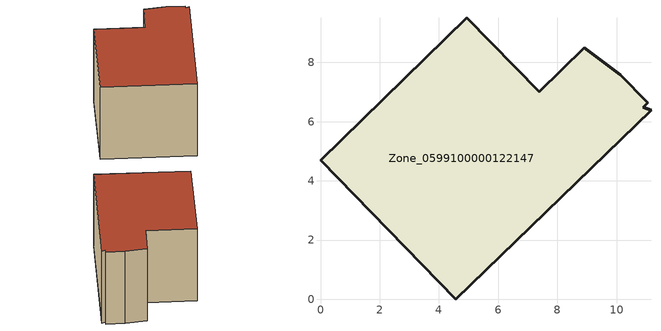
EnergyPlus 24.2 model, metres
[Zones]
Zone_0599100000122147
 floor ground (C_G): 11.16,6.38 4.57,0 0,4.7 4.94,9.51 7.38,7.01 8.91,8.49 10.13,7.58 11.05,6.63 10.9,6.48 z0
 wall outside (C_F): 4.94,9.51 0,4.7 4.57,0 11.16,6.38 10.9,6.48 11.05,6.63 10.13,7.58 8.91,8.49 7.38,7.01 4.94,9.51 z0:5.85
 roof outside (C_R): 4.57,0 11.16,6.38 10.9,6.48 11.05,6.63 10.13,7.58 8.91,8.49 7.38,7.01 4.94,9.51 0,4.7 z5.85
[BUILDING]
Pand.0599100000122147: North Axis=0; Terrain=City; Loads Convergence Tolerance Value=0.04; Temperature Convergence Tolerance Value=0.4; Solar Distribution=FullExterior; Maximum Number of Warmup Days=25; Minimum Number of Warmup Days=1
[Site:Location]
Rotterdam.The.Hague.AP_ZH_NLD Design_Conditions: Latitude=51.96; Longitude=4.45; Time Zone=1; Elevation=-4.5
[SITE:GROUNDTEMPERATURE:BUILDINGSURFACE]
18, 18, 18, 18, 18, 18, 18, 18, 18, 18, 18, 18
[MATERIAL] Thermal Absorptance=0.9; Solar Absorptance=0.7; Visible Absorptance=0.7
Name | Roughness | Thickness | Conductivity | Density | Specific Heat
G.TI.1975-1991 | MediumSmooth | 0.15 | 0.288461 | 540 | 1210
F.TI.1975-1991 | Rough | 0.3 | 0.230769 | 1920 | 840
R.TI.1975-1991 | MediumRough | 0.2 | 0.153846 | 1500 | 1000
[CONSTRUCTION]
C_G: G.TI.1975-1991
C_F: F.TI.1975-1991
C_R: R.TI.1975-1991
[ZONE]
Zone_0599100000122147: Type=1; Multiplier=1; Ceiling Height=Autocalculate; Volume=Autocalculate; Floor Area=autocalculate; Part of Total Floor Area=Yes
[ZONEINFILTRATION:DESIGNFLOWRATE]
Infil_Zone_0599100000122147: Zone or ZoneList or Space or SpaceList=Zone_0599100000122147; Schedule=AlwaysOn; Design Flow Rate Calculation Method=Flow/Area; Flow Rate per Floor Area=0.003; Constant Term Coefficient=1; Temperature Term Coefficient=0; Velocity Term Coefficient=0; Velocity Squared Term Coefficient=0
[HVACTEMPLATE:ZONE:IDEALLOADSAIRSYSTEM]
Zone_0599100000122147: Maximum Heating Supply Air Temperature=50; Minimum Cooling Supply Air Temperature=13; Maximum Heating Supply Air Humidity Ratio=0.0156; Minimum Cooling Supply Air Humidity Ratio=0.0077; Heating Limit=NoLimit; Cooling Limit=NoLimit; Dehumidification Control Type=ConstantSensibleHeatRatio; Cooling Sensible Heat Ratio=0.7; Dehumidification Setpoint=60; Humidification Control Type=None; Humidification Setpoint=30; Outdoor Air Method=None; Outdoor Air Flow Rate per Person=0.00944; Outdoor Air Flow Rate per Zone Floor Area=0; Outdoor Air Flow Rate per Zone=0; Demand Controlled Ventilation Type=None; Outdoor Air Economizer Type=NoEconomizer; Heat Recovery Type=None; Sensible Heat Recovery Effectiveness=0.7; Latent Heat Recovery Effectiveness=0.65
[ZONECONTROL:THERMOSTAT]
ThermostatControl_Zone_0599100000122147: Zone or ZoneList=Zone_0599100000122147; Control Type Schedule=DualSetpointControlType; Control 1=Thermostat_Zone_0599100000122147; Temperature Difference Between Cutout And Setpoint=0
[THERMOSTATSETPOINT:DUALSETPOINT]
Thermostat_Zone_0599100000122147: Heating Setpoint Temperature Schedule=HeatingSetpoint_Zone_0599100000122147; Cooling Setpoint Temperature Schedule=CoolingSetpoint_Zone_0599100000122147
[SCHEDULE:COMPACT]
HeatingSetpoint_Zone_0599100000122147: Through: 12/31, For: AllDays, Until: 24:00, 21
CoolingSetpoint_Zone_0599100000122147: Through: 12/31, For: AllDays, Until: 24:00, 24
DualSetpointControlType: Through: 12/31, For: AllDays, Until: 24:00, 4
AlwaysOn: Through: 12/31, For: AllDays, Until: 24:00, 1
